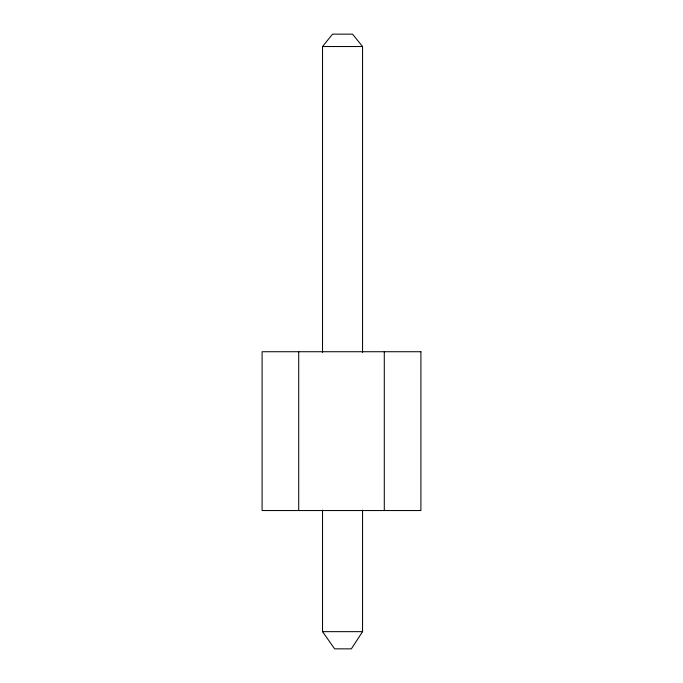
<?xml version="1.0" encoding="UTF-8"?>
<svg xmlns="http://www.w3.org/2000/svg" width="683" height="683" viewBox="0 0 683 683"><rect width="100%" height="100%" fill="white"/><g stroke="black" fill="none" stroke-linecap="round" stroke-linejoin="round"><path stroke-width="1.02" d="M362.553 510.15L362.553 631.655L351.352 648.85L334.644 648.85L322.538 631.655L322.538 510.15M322.538 352.419L322.538 46.529L332.544 34.15L352.556 34.15L362.553 46.529L362.553 352.419M322.538 46.529L362.553 46.529M322.538 631.655L362.553 631.655M384.29 351.728L384.29 510.543M298.71 351.728L298.71 510.543M420.907 351.728L262.093 351.728L262.093 510.543L420.907 510.543L420.907 351.728"/></g></svg>
